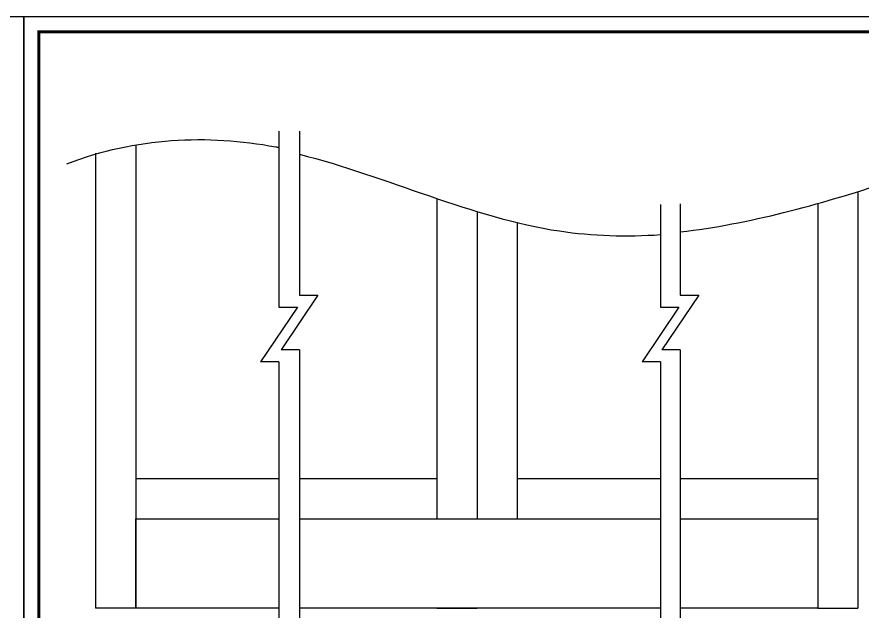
# Model space of a CAD drawing. Header units: millimetres. Extents: x 0 to 1097966, y -63096 to 223085.
# Drawn here: x 338549.2 to 338927.3, y -62961.3 to -62695.4 of the extents above; entities that cross this region are included whole.
import ezdxf

# ---------------------------------------------------------------- set-up
doc = ezdxf.new("R2010")
doc.units = ezdxf.units.MM

msp = doc.modelspace()

# ---------------------------------------------------------------- linework, layer by layer
at = {"color": 251, "true_color": 0x636466}
for p, q in [((338666.426, -62746.577), (338666.426, -62825.225)), ((338675.595, -62746.577), (338675.595, -62819.867)), ((338602.335, -62752.659), (338602.335, -62959.976)), ((338584.335, -62756.4), (338584.335, -62959.976)), ((338925.465, -62773.564), (338925.465, -62959.976)), ((338737.069, -62776.651), (338737.069, -62919.976)), ((338837.16, -62779.374), (338837.16, -62825.225)), ((338845.991, -62778.991), (338845.991, -62819.867)), ((338907.465, -62778.858), (338907.465, -62959.976)), ((338755.069, -62782.488), (338755.069, -62919.976)), ((338755.069, -62782.488), (338755.069, -62919.976)), ((338773.069, -62787.447), (338773.069, -62919.976)), ((338683.837, -62819.867), (338667.354, -62844.434)), ((338854.233, -62819.867), (338837.75, -62844.434)), ((338674.668, -62825.225), (338658.185, -62849.792)), ((338845.401, -62825.225), (338828.918, -62849.792)), ((338675.595, -62844.434), (338675.595, -62971.041)), ((338845.991, -62844.434), (338845.991, -62971.041)), ((338666.426, -62849.792), (338666.426, -62971.041)), ((338837.16, -62849.792), (338837.16, -62971.041)), ((338602.335, -62901.976), (338666.426, -62901.976)), ((338675.595, -62901.976), (338737.069, -62901.976)), ((338773.069, -62901.976), (338837.16, -62901.976)), ((338845.991, -62901.976), (338907.465, -62901.976)), ((338602.335, -62919.976), (338666.426, -62919.976)), ((338675.595, -62919.976), (338737.069, -62919.976)), ((338773.069, -62919.976), (338837.16, -62919.976)), ((338845.991, -62919.976), (338907.465, -62919.976)), ((338602.335, -62959.976), (338584.335, -62959.976)), ((338737.069, -62959.976), (338755.069, -62959.976)), ((338773.069, -62959.976), (338755.069, -62959.976)), ((338907.465, -62959.976), (338925.465, -62959.976))]:
    msp.add_line(p, q, dxfattribs=at)
for points in [[(337985.218, -63096.324), (338552.218, -63096.324), (338552.218, -62695.374), (337985.218, -62695.374)], [(338552.218, -63096.324), (339119.218, -63096.324), (339119.218, -62695.374), (338552.218, -62695.374)]]:
    msp.add_lwpolyline(points, close=True)
at = {"const_width": 1.35}
msp.add_lwpolyline([(338558.968, -63089.574), (339112.468, -63089.574), (339112.468, -62702.124), (338558.968, -62702.124)], close=True, dxfattribs=at)
at = {"color": 251, "true_color": 0x636466}
for points in [[(338675.595, -62819.867), (338683.837, -62819.867)], [(338845.991, -62819.867), (338854.233, -62819.867)], [(338666.426, -62825.225), (338674.668, -62825.225)], [(338837.16, -62825.225), (338845.401, -62825.225)], [(338675.595, -62844.434), (338667.354, -62844.434)], [(338845.991, -62844.434), (338837.75, -62844.434)], [(338666.426, -62849.792), (338658.185, -62849.792)], [(338837.16, -62849.792), (338828.918, -62849.792)]]:
    msp.add_lwpolyline(points, dxfattribs=at)
for points in [[(338666.426, -62959.976), (338602.335, -62959.976), (338602.335, -62919.976), (338666.426, -62919.976)], [(338675.595, -62919.976), (338837.16, -62919.976)], [(338845.991, -62919.976), (338907.465, -62919.976), (338907.465, -62959.976), (338845.991, -62959.976)], [(338837.16, -62959.976), (338675.595, -62959.976)]]:
    msp.add_lwpolyline(points)
for points, knots in [([(338571.495, -62761.124), (338602.69, -62749.171), (338634.773, -62747.852), (338665.939, -62753.704), (338666.426, -62753.797)], [19.1026753, 19.1026753, 19.1026753, 19.1026753, 72.341374, 73.187685, 73.187685, 73.187685, 73.187685]), ([(338675.595, -62756.846), (338714.735, -62766.711), (338767.132, -62792.374), (338821.945, -62793.827), (338837.16, -62792.832)], [81.1359617, 81.1359617, 81.1359617, 81.1359617, 149.6116085, 175.5981956, 175.5981956, 175.5981956, 175.5981956])]:
    msp.add_open_spline(points, degree=3, knots=knots, dxfattribs=at)
msp.add_open_spline([(338845.991, -62791.618), (338876.612, -62788.074), (338907.723, -62779.453), (338938.947, -62769.277)], degree=3, dxfattribs=at)

doc.saveas('drawing.dxf')
